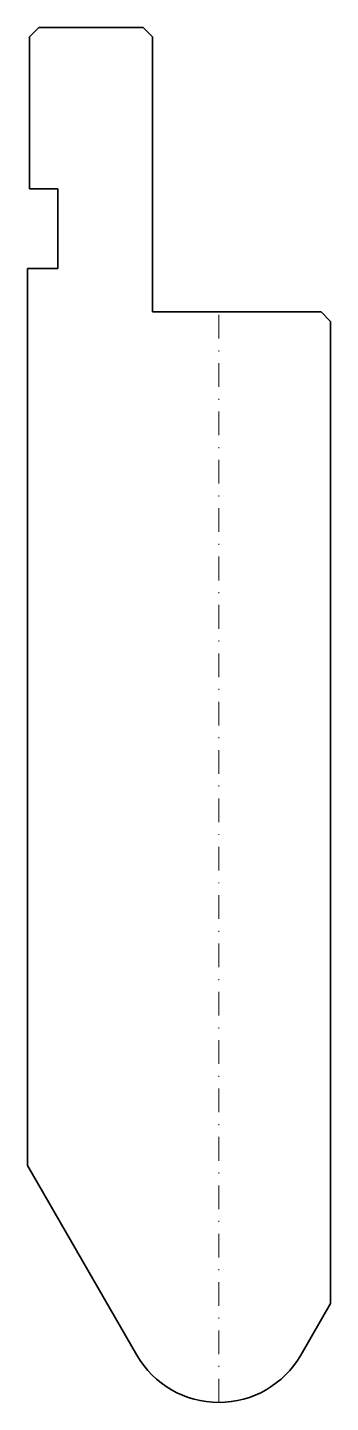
# Model space of a CAD drawing. Header units: millimetres. Extents: x -20 to 12, y 0 to 145.
import ezdxf

# ---------------------------------------------------------------- set-up
doc = ezdxf.new("R2010")
doc.units = ezdxf.units.MM
doc.header["$LTSCALE"] = 5
doc.linetypes.add('AUSGEZOGEN', pattern=[0])
doc.linetypes.add('DASHDOT', pattern=[1, 0.5, -0.25, 0, -0.25])
doc.layers.add('2', color=7, linetype='Continuous')

msp = doc.modelspace()

# ---------------------------------------------------------------- linework, layer by layer
at = {"layer": '2', "color": 7, "linetype": 'AUSGEZOGEN', "lineweight": 35}
for p, q in [((-19, 145), (-20, 144)), ((-20, 144), (-20, 128)), ((-8, 145), (-19, 145)), ((-7, 144), (-8, 145)), ((-7, 115), (-7, 144)), ((-20, 128), (-17, 128)), ((-17, 128), (-17, 119.6)), ((-20.2, 119.6), (-20.2, 24.99)), ((-17, 119.6), (-20.2, 119.6)), ((10.8, 115), (-7, 115)), ((11.8, 114), (10.8, 115)), ((11.8, 10.44), (11.8, 114)), ((-20.2, 24.99), (-8.66, 5)), ((8.66, 5), (11.8, 10.44))]:
    msp.add_line(p, q, dxfattribs=at)
at = {"layer": '2', "color": 7, "linetype": 'DASHDOT', "lineweight": 18}
msp.add_line((0, 0), (0, 115), dxfattribs=at)
at = {"layer": '2', "color": 7, "linetype": 'AUSGEZOGEN', "lineweight": 35}
msp.add_arc((0, 10), 10, 210, 330, dxfattribs=at)

doc.saveas('drawing.dxf')
